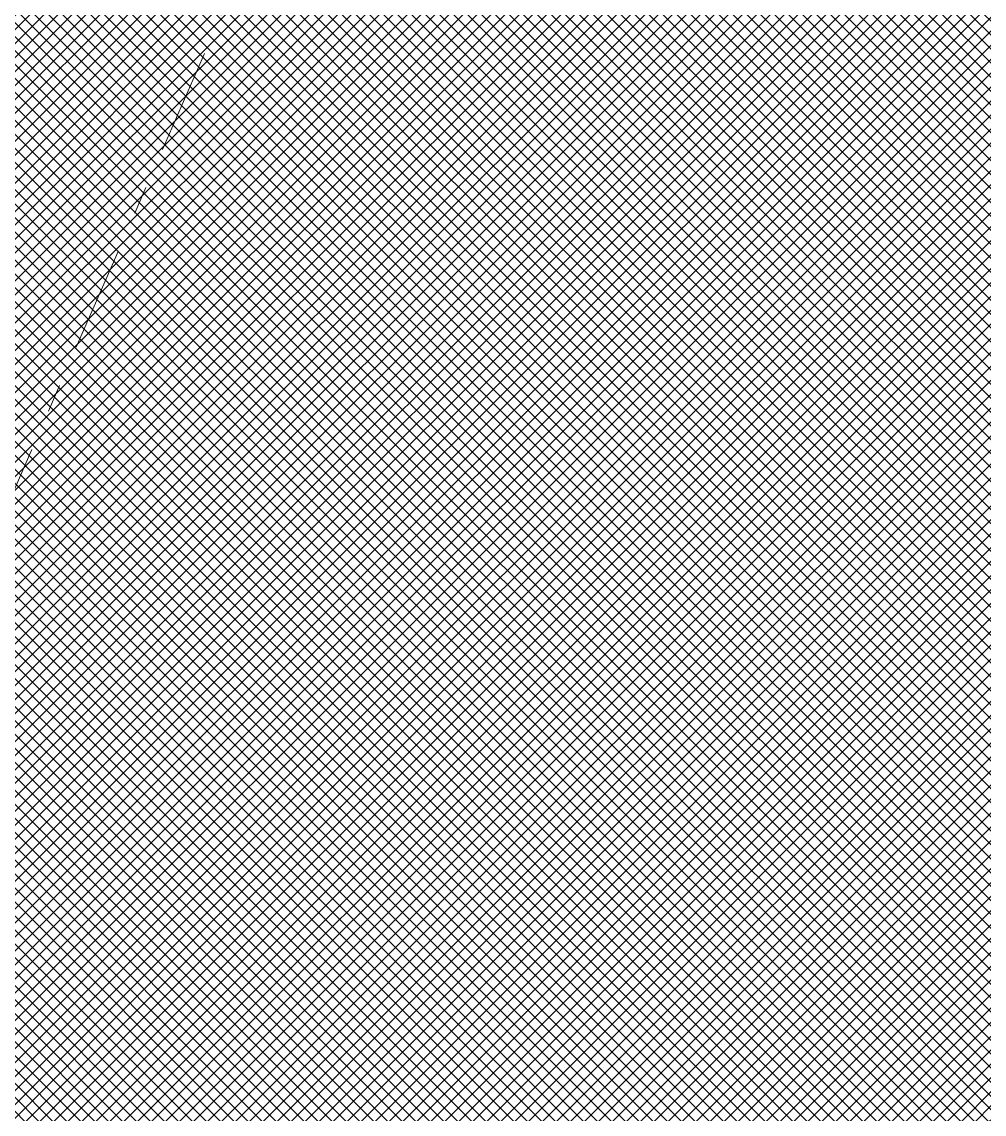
# Model space of a CAD drawing. Header units: millimetres. Extents: x -50172 to 258853, y -59787 to 25069.
# Drawn here: x 50505 to 55378, y -8340 to -2807 of the extents above; entities that cross this region are included whole.
import ezdxf
from ezdxf.enums import TextEntityAlignment as Align

# ---------------------------------------------------------------- set-up
doc = ezdxf.new("R2010")
doc.units = ezdxf.units.MM
doc.header["$MEASUREMENT"] = 0
doc.linetypes.add('Double Dashed', pattern=[1093.611073, 529.166651, -211.666656, 141.111112, -211.666656])
for name, color, linetype in [('A-15-MG_Structural_Grid', 7, 'Continuous'), ('A-25-M_Wall_Ext_Existing_HUB', 7, 'Continuous'), ('ArchiCAD Doors', 7, 'Continuous')]:
    doc.layers.add(name, color=color, linetype=linetype)
doc.layers.add('A-15-MG_Structural_Grid_Pen_No__163', color=7, linetype='Continuous', lineweight=0, true_color=0x750077)
doc.layers.add('A-25-M_Wall_Int_Pen_No__102', color=7, linetype='Continuous', lineweight=15, true_color=0xcccccc)
doc.layers.add('ArchiCAD Doors_Pen_No__1', color=7, linetype='Continuous', lineweight=13)
doc.styles.add('GENERATED_STYLE_4', font='')
doc.styles.get('GENERATED_STYLE_4').set_extended_font_data('Swis721 BT')

# ---------------------------------------------------------------- blocks, each defined once
blk = doc.blocks.new('Simple Door Opening_2')
at = {"layer": 'ArchiCAD Doors_Pen_No__1', "linetype": 'Continuous'}
for p, q in [((-5456.2, 334.5), (-5456.2, 474.5)), ((5456.2, 334.5), (5456.2, 474.5)), ((-5456.2, 219.5), (-5456.2, 334.5)), ((5456.2, 219.5), (5456.2, 334.5)), ((-5456.2, 102.5), (-5456.2, 219.5)), ((5456.2, 102.5), (5456.2, 219.5)), ((-5456.2, 0), (-5456.2, 102.5)), ((5456.2, 0), (5456.2, 102.5))]:
    blk.add_line(p, q, dxfattribs=at)
blk = doc.blocks.new('Wall_3_1', base_point=(44635.4, -19661.2))
at = {"layer": 'ArchiCAD Doors', "color": 251, "linetype": 'Continuous', "lineweight": 20, "true_color": 0x606060, "xscale": -1, "zscale": 1000, "rotation": 66.44041477590724}
blk.add_blockref('Simple Door Opening_2', (52118.2, -2500.7), dxfattribs=at)
blk = doc.blocks.new('Standard grid marker')
at = {"layer": 'A-15-MG_Structural_Grid_Pen_No__163', "linetype": 'Double Dashed'}
blk.add_line((1000, 0), (29726, 0), dxfattribs=at)
at = {"layer": 'A-15-MG_Structural_Grid_Pen_No__163', "style": 'GENERATED_STYLE_4'}
for tag, p in [('AC_MarkerText_1_0', (-500, 41.2)), ('AC_MarkerText_1_1', (31226, 41.2))]:
    blk.add_attdef(tag, text='', height=350, rotation=90, dxfattribs=at).set_placement(p, align=Align.MIDDLE_CENTER)

msp = doc.modelspace()

# ---------------------------------------------------------------- hatches: boundary and pattern name
at = {"layer": 'A-25-M_Wall_Int_Pen_No__102', "linetype": 'Continuous'}
h = msp.add_hatch(dxfattribs=at)
h.set_pattern_fill('Grid_5x5_Diagonal_0001', color=256, style=0, pattern_type=2)
h.set_pattern_definition([(45, (0, 0), (-35.35534, 35.35534), []), (135, (0, 0), (35.35534, 35.35534), [])])
h.paths.add_polyline_path([(44768.3, -19356.4), (49530.7, -8434.9), (28562.4, 708.3), (33140, 11206.2), (74273.5, -6730.2), (64933.5, -28149.5)])

# ---------------------------------------------------------------- block references
at = {"layer": 'A-15-MG_Structural_Grid', "color": 8, "linetype": 'Continuous', "lineweight": 15, "zscale": 1000, "rotation": 246.440411583993}
msp.add_blockref('Standard grid marker', (54888.9, 4966.5), dxfattribs=at)
at = {"layer": 'A-25-M_Wall_Ext_Existing_HUB', "color": 250, "lineweight": 50, "true_color": 0x2a2a2a}
msp.add_blockref('Wall_3_1', (44635.4, -19661.2), dxfattribs=at)

doc.saveas('drawing.dxf')
